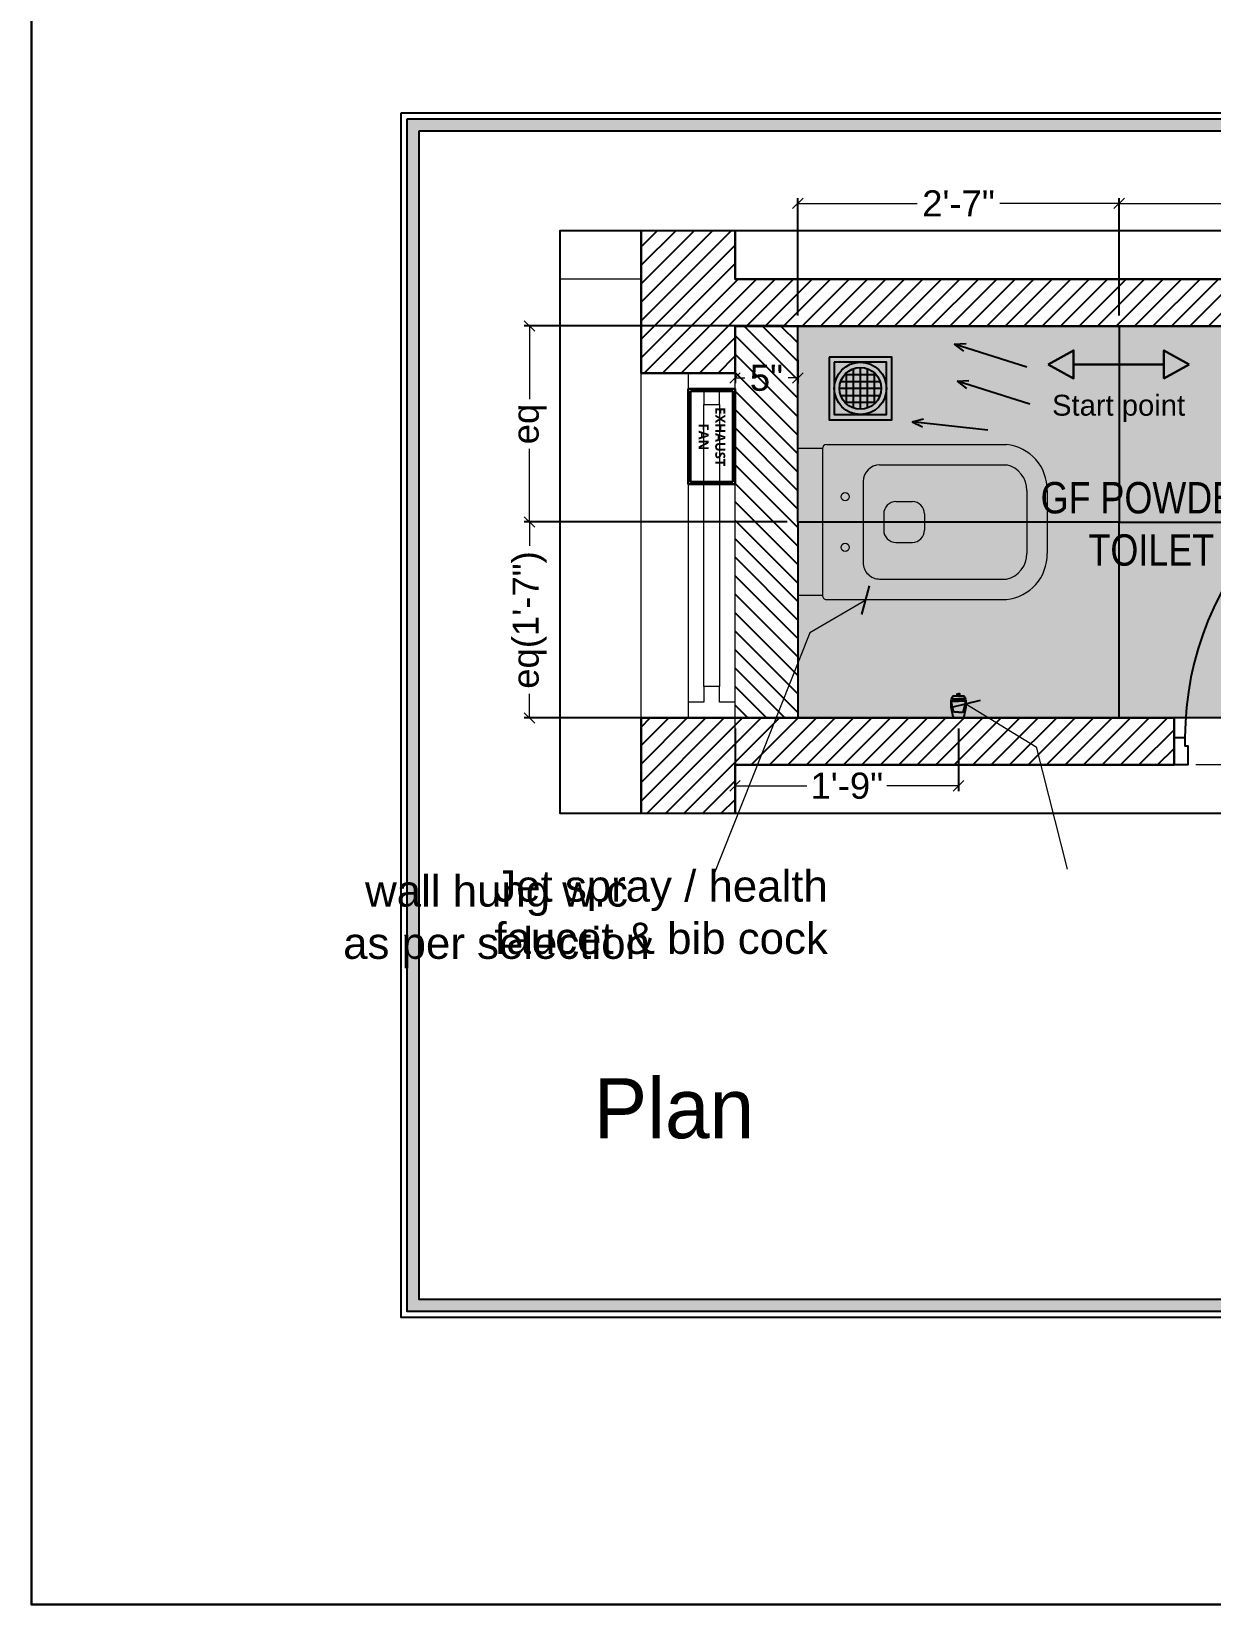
# Model space of a CAD drawing. Header units: millimetres. Extents: x 56222 to 3066687, y -650199 to -121287.
# Drawn here: x 148915.9 to 149028.7, y -182297.6 to -182147.1 of the extents above; entities that cross this region are included whole.
import ezdxf

# ---------------------------------------------------------------- set-up
doc = ezdxf.new("R2010")
doc.units = ezdxf.units.MM
doc.header["$MEASUREMENT"] = 0
doc.header["$PDMODE"] = 35
doc.linetypes.add('ACAD_ISO02W100', pattern=[15, 12, -3])
doc.layers.get('Defpoints').update_dxf_attribs({"color": 220})
for name, color, linetype in [('AR DOOR', 40, 'Continuous'), ('AR ELE-5', 134, 'Continuous'), ('SANIT', 232, 'Continuous'), ('WC-DET', 8, 'Continuous')]:
    doc.layers.add(name, color=color, linetype=linetype)
for name, color, linetype, lineweight in [('dim05', 1, 'Continuous', 13), ('Electrical', 84, 'Continuous', 30), ('ELEVATION', 250, 'Continuous', 9), ('FURNITURE', 32, 'Continuous', 9), ('GROUND FLOOR', 7, 'Continuous', 9), ('GROUND FLOOR  ( PLINE )', 251, 'Continuous', 30), ('GROUND FLOOR ( DW_RAIL )', 7, 'Continuous', 9), ('GROUND FLOOR ( STAIR )', 251, 'Continuous', 9), ('LABALLING', 1, 'Continuous', 25), ('NAME PLATE', 7, 'Continuous', 25), ('sec. mark', 5, 'Continuous', 25), ('SECOND FLOOR ( TEXT )', 7, 'Continuous', 9), ('wall', 7, 'Continuous', 30), ('XX~SLAB ( BEAM )~ ( DIM )', 7, 'Continuous', 9)]:
    doc.layers.add(name, color=color, linetype=linetype, lineweight=lineweight)
doc.layers.add('hatch', color=253, linetype='Continuous', lineweight=0, transparency=0.4)
doc.styles.add('Aerial', font='arial.ttf')
doc.styles.add('Arial', font='arial.ttf')
doc.styles.add("Cn_BT_0'-0", font='swissc.ttf')
doc.styles.add('DATE', font='swissc.ttf', dxfattribs={"height": 6.75})
doc.styles.get("Standard").update_dxf_attribs({"font": 'arial.ttf', "height": 6})
doc.dimstyles.new('ISO-25', dxfattribs={"dimtxt": 2.5, "dimasz": 1, "dimexe": 0.5, "dimexo": 1, "dimtad": 0, "dimdec": 1, "dimlunit": 4, "dimtxsty": 'Standard', "dimblk": 'OBLIQUE', "dimcen": 2.5, "dimclrd": 1, "dimclre": 1, "dimclrt": 5, "dimadec": 0, "dimazin": 0, "dimtfac": 1, "dimtdec": 1, "dimtmove": 0, "dimatfit": 3, "dimfxl": 1, "dimlwd": -1, "dimarcsym": 0})
doc.dimstyles.new('NEW ', dxfattribs={"dimtxt": 3, "dimasz": 2, "dimexe": 1, "dimexo": 1, "dimgap": 0.089996, "dimtad": 0, "dimtoh": 1, "dimzin": 3, "dimdsep": 46, "dimlunit": 4, "dimtxsty": 'Aerial', "dimblk": 'OBLIQUE', "dimcen": 0.089996, "dimdle": 1, "dimclrd": 252, "dimclre": 252, "dimclrt": 7, "dimadec": 0, "dimazin": 1, "dimtfac": 1, "dimtdec": 0, "dimtofl": 0, "dimtmove": 1, "dimatfit": 3, "dimldrblk": 'OBLIQUE', "dimfxl": 1, "dimtolj": 1, "dimtzin": 0, "dimlwd": 5, "dimlwe": 5, "dimarcsym": 0})

# ---------------------------------------------------------------- blocks, each defined once
blk = doc.blocks.new('*U18')
for points in [[(0, 0), (0, 1120), (-30, 1120), (-30, 0)], [(40, 0), (0, 0), (0, -30), (-10, -30), (-10, -100), (40, -100)], [(-1160, 0), (-1120, 0), (-1120, -30), (-1110, -30), (-1110, -100), (-1160, -100)]]:
    blk.add_lwpolyline(points, close=True)
at = {"layer": 'AR ELE-5', "linetype": 'ByBlock', "ltscale": 15}
blk.add_arc((1.6, -0.7), 1121.6, 92.37301, 179.96526, dxfattribs=at)
blk = doc.blocks.new('A$C3EC62B37')
at = {"layer": 'FURNITURE', "lineweight": 30, "ltscale": 0.25, "true_color": 0xffffff}
h = blk.add_hatch(color=7, dxfattribs=at)
h.dxf.hatch_style = 1
h.paths.add_polyline_path([(-12.22, 0), (-12.22, 2.35), (-26.26, 2.35), (-26.26, 0)])
h.paths.add_polyline_path([(-26.26, 2.35), (-12.22, 2.35, 0.414214), (-11.83, 2.74), (-11.83, 19.96, 0.388639), (-16.24, 23.87), (-22.38, 23.87, 0.379499), (-26.65, 19.96), (-26.65, 2.74, 0.414214)])
h.paths.add_polyline_path([(-15.35, 6.26), (-23.13, 6.26, -0.414214), (-24.7, 7.83), (-24.7, 19.96, -0.349567), (-22.37, 21.91), (-16.24, 21.91, -0.364948), (-13.78, 19.96), (-13.78, 7.83, -0.414214)], flags=16)
h.paths.add_polyline_path([(-18.46, 8.22), (-20.02, 8.22, -0.414214), (-21.2, 9.39), (-21.2, 10.96, -0.414214), (-20.02, 12.13), (-18.46, 12.13, -0.414214), (-17.28, 10.96), (-17.28, 9.39, -0.414214)], flags=0)
h.paths.add_polyline_path([(-22.06, 4.53, -1), (-21.27, 4.53, -1)], flags=16)
at = {"layer": 'FURNITURE', "color": 0, "linetype": 'ByBlock', "lineweight": -2}
for p, q in [((-22.24, 23.87), (-16.24, 23.87)), ((-22.24, 21.91), (-16.24, 21.91)), ((-26.65, 2.74), (-26.65, 19.96)), ((-24.7, 7.83), (-24.7, 19.96)), ((-13.78, 7.83), (-13.78, 19.96)), ((-11.83, 2.74), (-11.83, 19.96)), ((-20.02, 12.13), (-18.46, 12.13)), ((-21.2, 9.39), (-21.2, 10.96)), ((-17.28, 9.39), (-17.28, 10.96)), ((-20.02, 8.22), (-18.46, 8.22)), ((-23.13, 6.26), (-15.35, 6.26)), ((-26.26, 2.35), (-12.22, 2.35)), ((-26.26, 2.35), (-26.26, 0)), ((-12.22, 2.35), (-12.22, 0)), ((-26.26, 0), (-12.22, 0)), ((-26.26, 0), (-12.22, 0))]:
    blk.add_line(p, q, dxfattribs=at)
for centre in [(-21.66, 4.53), (-16.81, 4.53)]:
    blk.add_circle(centre, 0.391, dxfattribs=at)
for centre, radius, start, end in [((-22.31, 19.5), 4.37, 89.0873, 174.0395), ((-16.17, 19.5), 4.37, 5.9605, 90.9127), ((-22.31, 19.48), 2.44, 88.437, 168.6348), ((-16.17, 19.48), 2.44, 11.3652, 91.563), ((-20.02, 10.96), 1.17, 90, 180), ((-18.46, 10.96), 1.17, 0, 90), ((-20.02, 9.39), 1.17, 180, 270), ((-18.46, 9.39), 1.17, 270, 0), ((-23.13, 7.83), 1.57, 180, 270), ((-15.35, 7.83), 1.57, 270, 0), ((-26.26, 2.74), 0.391, 180, 270), ((-12.22, 2.74), 0.391, 270, 0)]:
    blk.add_arc(centre, radius, start, end, dxfattribs=at)
blk = doc.blocks.new('A$C1B9B2090')
at = {"layer": 'Electrical', "ltscale": 10}
blk.add_line((0, 4.97), (10.08, 4.97), dxfattribs=at)
at = {"layer": 'Electrical', "ltscale": 2}
for points in [[(0, 0), (10.08, 0), (10.08, 4.97), (0, 4.97)], [(0.25, 0.25), (9.83, 0.25), (9.83, 4.72), (0.25, 4.72)]]:
    blk.add_lwpolyline(points, close=True, dxfattribs=at)
at = {"layer": 'Electrical', "ltscale": 2, "insert": (1.5, 3.92), "char_height": 1.05, "width": 7.1646, "attachment_point": 1}
blk.add_mtext('\\pxqc;{\\fMalgun Gothic|b1|i0|c0|p34;\\W5.565;\\C0;\\W1;EXHAUST \\P\\W7.7995;\\W1;FAN}', dxfattribs=at)
blk = doc.blocks.new('A$C775F2B7C')
at = {"layer": 'WC-DET', "color": 7}
for points in [[(0.0199, 0.0758), (0.0069, 0.0758, 0.150223), (0, 0.0598), (0, 0.0369), (0.0069, 0.004, 0.333354), (0.0114, 0), (0.0248, 0), (0.0382, 0, 0.333354), (0.0427, 0.004), (0.0496, 0.0369), (0.0496, 0.0598, 0.150223), (0.0427, 0.0758), (0.0297, 0.0758)], [(0.025, 0.0202), (0.0118, 0.0202, -0.354974), (0.0072, 0.0233), (0, 0.0572)], [(0.0199, 0.0758), (0.0199, 0.0819, -0.414214), (0.0206, 0.0826), (0.0248, 0.0826)], [(0.0248, 0.0758), (0.0199, 0.0758, 0.150223)], [(0.0246, 0.0202), (0.0378, 0.0202, 0.354974), (0.0423, 0.0233), (0.0496, 0.0572)], [(0.0297, 0.0758), (0.0297, 0.0819, 0.414214), (0.0289, 0.0826), (0.0248, 0.0826)]]:
    blk.add_lwpolyline(points, format="xyb", dxfattribs=at)
at = {"layer": 'WC-DET'}
for points in [[(0, 0.0575), (0.0248, 0.0575)], [(0.0005, 0.0627), (0.0248, 0.0627)], [(0.0011, 0.0651), (0.0248, 0.0651)], [(0.0485, 0.0651), (0.0248, 0.0651)], [(0.0491, 0.0627), (0.0248, 0.0627)], [(0.0496, 0.0575), (0.0248, 0.0575)]]:
    blk.add_lwpolyline(points, dxfattribs=at)
at = {"layer": 'WC-DET', "color": 7}
blk.add_lwpolyline([(0.0297, 0.0758), (0.0248, 0.0758)], dxfattribs=at)
blk = doc.blocks.new('NAHNYsquare')
at = {"color": 253}
for p, q in [((1.67, -4.48), (1.67, -1.49)), ((2.33, -4.87), (2.33, -1.1)), ((3, -0.99), (3, -4.99)), ((3.67, -4.87), (3.67, -1.1)), ((4.33, -4.48), (4.33, -1.49)), ((5, -2.99), (1, -2.99)), ((4.89, -2.32), (1.11, -2.32)), ((4.49, -1.65), (1.51, -1.65)), ((4.89, -3.65), (1.11, -3.65)), ((4.49, -4.32), (1.51, -4.32))]:
    blk.add_line(p, q, dxfattribs=at)
for points in [[(0, -5.99), (6, -5.99), (6, 0.01), (0, 0.01)], [(0.5, -5.49), (5.5, -5.49), (5.5, -0.49), (0.5, -0.49)]]:
    blk.add_lwpolyline(points, close=True)
for radius in [2.5, 2]:
    blk.add_circle((3, -2.99), radius)
blk = doc.blocks.new('_Oblique')
at = {"layer": 'wall', "color": 0, "lineweight": -2}
blk.add_line((-0.5, -0.5), (0.5, 0.5), dxfattribs=at)
blk = doc.blocks.new('*D718')
at = {"layer": 'Defpoints', "color": 0, "lineweight": 25, "transparency": 16777216}
for p in [(148963.57, -182175.24), (148989.24, -182175.24), (148989.24, -182193.99)]:
    blk.add_point(p, dxfattribs=at)
at = {"layer": 'dim05', "color": 1, "linetype": 'Continuous', "lineweight": -2, "transparency": 16777216}
for p, q in [((148988.24, -182175.24), (148963.07, -182175.24)), ((148988.24, -182193.99), (148963.07, -182193.99))]:
    blk.add_line(p, q, dxfattribs=at)
at = {"layer": 'dim05', "color": 1, "linetype": 'Continuous', "transparency": 16777216}
for p, q in [((148963.57, -182175.24), (148963.57, -182182.24)), ((148963.57, -182193.99), (148963.57, -182187))]:
    blk.add_line(p, q, dxfattribs=at)
at = {"layer": 'dim05', "color": 1, "transparency": 16777216}
for p, rotation in [((148963.57, -182175.24), 90), ((148963.57, -182193.99), 270)]:
    blk.add_blockref('_Oblique', p, dxfattribs=dict(at, rotation=rotation))
at = {"layer": 'dim05', "color": 5, "lineweight": 25, "transparency": 16777216, "insert": (148963.57, -182184.62), "char_height": 2.5, "attachment_point": 5, "rotation": 90, "style": 'Arial'}
blk.add_mtext('eq', dxfattribs=at)
blk = doc.blocks.new('*D719')
at = {"layer": 'Defpoints', "color": 0, "lineweight": 25, "transparency": 16777216}
for p in [(148989.24, -182193.99), (148963.57, -182212.74), (148989.24, -182212.74)]:
    blk.add_point(p, dxfattribs=at)
at = {"layer": 'dim05', "color": 1, "linetype": 'Continuous', "lineweight": -2, "transparency": 16777216}
for p, q in [((148988.24, -182193.99), (148963.07, -182193.99)), ((148988.24, -182212.74), (148963.07, -182212.74))]:
    blk.add_line(p, q, dxfattribs=at)
at = {"layer": 'dim05', "color": 1, "linetype": 'Continuous', "transparency": 16777216}
for p, q in [((148963.57, -182193.99), (148963.57, -182196.29)), ((148963.57, -182212.74), (148963.57, -182210.45))]:
    blk.add_line(p, q, dxfattribs=at)
at = {"layer": 'dim05', "color": 1, "transparency": 16777216}
for p, rotation in [((148963.57, -182193.99), 90), ((148963.57, -182212.74), 270)]:
    blk.add_blockref('_Oblique', p, dxfattribs=dict(at, rotation=rotation))
at = {"layer": 'dim05', "color": 5, "lineweight": 25, "transparency": 16777216, "insert": (148963.57, -182203.37), "char_height": 2.5, "attachment_point": 5, "rotation": 90, "style": 'Arial'}
blk.add_mtext('eq(1\'-7")', dxfattribs=at)
blk = doc.blocks.new('*D720')
at = {"layer": 'Defpoints', "color": 0, "lineweight": 25, "transparency": 16777216}
for p in [(148983.24, -182177.49), (148989.24, -182177.49), (148989.24, -182180.21)]:
    blk.add_point(p, dxfattribs=at)
at = {"layer": 'dim05', "color": 1, "linetype": 'Continuous', "lineweight": -2, "transparency": 16777216}
for p, q in [((148983.24, -182178.49), (148983.24, -182180.71)), ((148989.24, -182178.49), (148989.24, -182180.71))]:
    blk.add_line(p, q, dxfattribs=at)
at = {"layer": 'dim05', "color": 1, "linetype": 'Continuous', "transparency": 16777216}
for p, q in [((148983.24, -182180.21), (148984.18, -182180.21)), ((148989.24, -182180.21), (148988.31, -182180.21))]:
    blk.add_line(p, q, dxfattribs=at)
at = {"layer": 'dim05', "color": 1, "transparency": 16777216, "rotation": 180}
blk.add_blockref('_Oblique', (148983.24, -182180.21), dxfattribs=at)
at = {"layer": 'dim05', "color": 1, "transparency": 16777216}
blk.add_blockref('_Oblique', (148989.24, -182180.21), dxfattribs=at)
at = {"layer": 'dim05', "color": 5, "lineweight": 25, "transparency": 16777216, "insert": (148986.24, -182180.21), "char_height": 2.5, "attachment_point": 5, "style": 'Arial'}
blk.add_mtext('5"', dxfattribs=at)
blk = doc.blocks.new('*D721')
at = {"layer": 'Defpoints', "color": 0, "lineweight": 25, "transparency": 16777216}
for p in [(148983.24, -182212.74), (149004.62, -182212.74), (149004.62, -182219.24)]:
    blk.add_point(p, dxfattribs=at)
at = {"layer": 'dim05', "color": 1, "linetype": 'Continuous', "lineweight": -2, "transparency": 16777216}
for p, q in [((148983.24, -182213.74), (148983.24, -182219.74)), ((149004.62, -182213.74), (149004.62, -182219.74))]:
    blk.add_line(p, q, dxfattribs=at)
at = {"layer": 'dim05', "color": 1, "linetype": 'Continuous', "transparency": 16777216}
for p, q in [((148983.24, -182219.24), (148990.1, -182219.24)), ((149004.62, -182219.24), (148997.76, -182219.24))]:
    blk.add_line(p, q, dxfattribs=at)
at = {"layer": 'dim05', "color": 1, "transparency": 16777216, "rotation": 180}
blk.add_blockref('_Oblique', (148983.24, -182219.24), dxfattribs=at)
at = {"layer": 'dim05', "color": 1, "transparency": 16777216}
blk.add_blockref('_Oblique', (149004.62, -182219.24), dxfattribs=at)
at = {"layer": 'dim05', "color": 5, "lineweight": 25, "transparency": 16777216, "insert": (148993.93, -182219.24), "char_height": 2.5, "attachment_point": 5, "style": 'Arial'}
blk.add_mtext('1\'-9"', dxfattribs=at)
blk = doc.blocks.new('*D722')
at = {"layer": 'Defpoints', "color": 0, "lineweight": 25, "transparency": 16777216}
for p in [(149019.99, -182163.51), (148989.24, -182175.24), (149019.99, -182175.24)]:
    blk.add_point(p, dxfattribs=at)
at = {"layer": 'dim05', "color": 1, "linetype": 'Continuous', "lineweight": -2, "transparency": 16777216}
for p, q in [((148989.24, -182174.24), (148989.24, -182163.01)), ((149019.99, -182174.24), (149019.99, -182163.01))]:
    blk.add_line(p, q, dxfattribs=at)
at = {"layer": 'dim05', "color": 1, "linetype": 'Continuous', "transparency": 16777216}
for p, q in [((148989.24, -182163.51), (149000.65, -182163.51)), ((149019.99, -182163.51), (149008.59, -182163.51))]:
    blk.add_line(p, q, dxfattribs=at)
at = {"layer": 'dim05', "color": 1, "transparency": 16777216, "rotation": 180}
blk.add_blockref('_Oblique', (148989.24, -182163.51), dxfattribs=at)
at = {"layer": 'dim05', "color": 1, "transparency": 16777216}
blk.add_blockref('_Oblique', (149019.99, -182163.51), dxfattribs=at)
at = {"layer": 'dim05', "color": 5, "lineweight": 25, "transparency": 16777216, "insert": (149004.62, -182163.51), "char_height": 2.5, "attachment_point": 5, "style": 'Arial'}
blk.add_mtext('2\'-7"', dxfattribs=at)
blk = doc.blocks.new('*D723')
at = {"layer": 'Defpoints', "color": 0, "lineweight": 25, "transparency": 16777216}
for p in [(149056.74, -182163.51), (149019.99, -182170.74), (149056.74, -182175.24)]:
    blk.add_point(p, dxfattribs=at)
at = {"layer": 'dim05', "color": 1, "linetype": 'Continuous', "lineweight": -2, "transparency": 16777216}
for p, q in [((149019.99, -182169.74), (149019.99, -182163.01)), ((149056.74, -182174.24), (149056.74, -182163.01))]:
    blk.add_line(p, q, dxfattribs=at)
at = {"layer": 'dim05', "color": 1, "linetype": 'Continuous', "transparency": 16777216}
for p, q in [((149019.99, -182163.51), (149034.42, -182163.51)), ((149056.74, -182163.51), (149042.32, -182163.51))]:
    blk.add_line(p, q, dxfattribs=at)
at = {"layer": 'dim05', "color": 1, "transparency": 16777216, "rotation": 180}
blk.add_blockref('_Oblique', (149019.99, -182163.51), dxfattribs=at)
at = {"layer": 'dim05', "color": 1, "transparency": 16777216}
blk.add_blockref('_Oblique', (149056.74, -182163.51), dxfattribs=at)
at = {"layer": 'dim05', "color": 5, "lineweight": 25, "transparency": 16777216, "insert": (149038.37, -182163.51), "char_height": 2.5, "attachment_point": 5, "style": 'Arial'}
blk.add_mtext('3\'-1"', dxfattribs=at)

msp = doc.modelspace()

# ---------------------------------------------------------------- hatches: boundary and pattern name
at = {"layer": 'hatch', "linetype": 'Continuous', "lineweight": 25}
h = msp.add_hatch(dxfattribs=at)
h.set_pattern_fill('ANSI31', color=256, scale=10)
h.set_pattern_definition([(45, (-568.8668, -381.7505), (-0.8838834765, 0.8838834765), [])])
h.paths.add_polyline_path([(149079.244, -182170.745), (148983.244, -182170.745), (148983.244, -182166.088), (148974.244, -182166.088), (148974.244, -182175.245), (148974.244, -182179.745), (148983.244, -182179.745), (148983.244, -182175.245), (149056.744, -182175.245), (149056.744, -182193.995), (149056.744, -182212.745), (149056.744, -182217.245), (149061.244, -182217.245), (149061.244, -182175.245), (149079.244, -182175.245)])
h.paths.add_polyline_path([(149025.244, -182214.62), (149025.244, -182212.745), (149019.994, -182212.745), (148989.244, -182212.745), (148983.244, -182212.745), (148983.244, -182217.245), (149025.244, -182217.245)], flags=17)
h.paths.add_polyline_path([(148983.244, -182217.245), (148983.244, -182212.745), (148978.744, -182212.745), (148974.244, -182212.745), (148974.244, -182221.899), (148983.244, -182221.899)])
h.paths.add_polyline_path([(149079.244, -182212.745), (149070.244, -182212.745), (149070.244, -182217.245), (149079.244, -182217.245)], flags=17)
h.paths.add_polyline_path([(149070.244, -182212.745), (149061.244, -182212.745), (149061.244, -182217.245), (149070.244, -182217.245)], flags=17)
h = msp.add_hatch(dxfattribs=at)
h.set_pattern_fill('ANSI31', color=256, scale=10, angle=90)
h.set_pattern_definition([(135, (-568.8668, -381.7505), (-0.8838834765, -0.8838834765), [])])
h.paths.add_polyline_path([(148989.244, -182186.973), (148989.244, -182175.245), (148983.244, -182175.245), (148983.244, -182179.745), (148983.244, -182181.245), (148983.244, -182212.745), (148989.244, -182212.745), (148989.244, -182193.995)])
at = {"layer": 'hatch', "linetype": 'Continuous', "lineweight": 25, "true_color": 0xdeceba, "transparency": 33554633}
h = msp.add_hatch(color=254, dxfattribs=at)
h.dxf.hatch_style = 1
h.paths.add_polyline_path([(149056.744, -182175.245), (149019.994, -182175.245), (149019.994, -182193.995), (149056.744, -182193.995)])
h.paths.add_polyline_path([(149056.744, -182193.995), (149019.994, -182193.995), (149019.994, -182212.745), (149056.744, -182212.745)])
h.paths.add_polyline_path([(149019.994, -182175.245), (148989.244, -182175.245), (148989.244, -182193.995), (149019.994, -182193.995)])
h.paths.add_polyline_path([(149019.994, -182193.995), (148989.244, -182193.995), (148989.244, -182212.745), (149019.994, -182212.745)])
at = {"layer": 'NAME PLATE', "true_color": 0xd39e00}
h = msp.add_hatch(color=42, dxfattribs=at)
h.paths.add_polyline_path([(148951.87, -182155.415), (148951.87, -182269.533), (149113.998, -182269.533), (149113.998, -182155.415)])
h.paths.add_polyline_path([(148953.008, -182268.395), (149112.86, -182268.395), (149112.86, -182156.553), (148953.008, -182156.553)], flags=16)

# ---------------------------------------------------------------- linework, layer by layer
at = {"color": 251, "true_color": 0x636466}
for p, q in [((149004.218, -182176.976), (149005.338, -182176.929)), ((149011.15, -182179.19), (149004.218, -182176.976)), ((149004.218, -182176.976), (149005.103, -182177.663)), ((149004.501, -182180.518), (149005.621, -182180.471)), ((149011.433, -182182.732), (149004.501, -182180.518)), ((149004.501, -182180.518), (149005.386, -182181.205)), ((149000.179, -182184.403), (149001.268, -182184.136)), ((149007.412, -182185.206), (149000.179, -182184.403)), ((149000.179, -182184.403), (149001.183, -182184.902))]:
    msp.add_line(p, q, dxfattribs=at)
at = {"color": 5, "lineweight": 30}
for p, q in [((149020.044, -182178.913), (149015.636, -182178.913)), ((149024.273, -182178.913), (149020.044, -182178.913))]:
    msp.add_line(p, q, dxfattribs=at)
for points in [[(149015.636, -182178.913), (149015.636, -182177.569), (149013.209, -182178.913)], [(149015.636, -182178.913), (149015.636, -182180.257), (149013.209, -182178.913)], [(149024.273, -182178.913), (149024.273, -182177.569), (149026.7, -182178.913)], [(149024.273, -182178.913), (149024.273, -182180.257), (149026.7, -182178.913)]]:
    msp.add_lwpolyline(points, dxfattribs=at)
at = {"layer": 'ELEVATION', "lineweight": 25, "transparency": 33554600}
msp.add_lwpolyline([(149083.282, -182166.088), (149083.282, -182221.899), (148966.486, -182221.899), (148966.486, -182166.088)], close=True, dxfattribs=at)
at = {"layer": 'GROUND FLOOR'}
for p, q in [((148974.244, -182221.899), (148974.244, -182166.088)), ((148983.244, -182170.745), (148983.244, -182166.088)), ((148974.244, -182175.245), (148966.486, -182175.245)), ((148983.244, -182221.899), (148983.244, -182179.745)), ((148974.244, -182212.745), (149056.744, -182212.745)), ((148983.244, -182217.245), (149025.244, -182217.245))]:
    msp.add_line(p, q, dxfattribs=at)
at = {"layer": 'GROUND FLOOR', "color": 1, "linetype": 'ACAD_ISO02W100', "ltscale": 0.7}
msp.add_lwpolyline([(148974.244, -182170.745), (148966.486, -182170.745)], dxfattribs=at)
at = {"layer": 'GROUND FLOOR  ( PLINE )', "lineweight": 0}
msp.add_line((148989.244, -182212.745), (148989.244, -182175.245), dxfattribs=at)
at = {"layer": 'GROUND FLOOR  ( PLINE )'}
for points in [[(148974.244, -182166.088), (148974.244, -182175.245)], [(148983.244, -182175.245), (149056.744, -182175.245), (149056.744, -182217.245), (149079.244, -182217.245), (149079.244, -182212.745), (149061.244, -182212.745), (149061.244, -182175.245), (149079.244, -182175.245), (149079.244, -182170.745), (148983.244, -182170.745), (148983.244, -182166.088)], [(148974.244, -182175.245), (148974.244, -182175.245), (148974.244, -182179.745), (148983.244, -182179.745), (148983.244, -182175.245)], [(148983.244, -182221.899), (148983.244, -182217.245), (149025.244, -182217.245), (149025.244, -182212.745), (148974.244, -182212.745), (148974.244, -182221.899)]]:
    msp.add_lwpolyline(points, dxfattribs=at)
at = {"layer": 'GROUND FLOOR ( DW_RAIL )'}
msp.add_lwpolyline([(148983.244, -182212.745), (148983.244, -182211.245), (148981.744, -182211.245), (148981.744, -182209.745), (148980.244, -182209.745), (148980.244, -182182.745), (148981.744, -182182.745), (148981.744, -182181.245), (148983.244, -182181.245), (148983.244, -182179.745), (148978.744, -182179.745), (148978.744, -182181.245), (148980.244, -182181.245), (148980.244, -182182.745), (148981.744, -182182.745), (148981.744, -182209.745), (148980.244, -182209.745), (148980.244, -182211.245), (148978.744, -182211.245), (148978.744, -182212.745), (148983.244, -182212.745), (148983.244, -182179.745), (148978.744, -182179.745), (148978.744, -182212.745)], close=True, dxfattribs=at)
at = {"layer": 'GROUND FLOOR ( STAIR )', "color": 5, "linetype": 'ACAD_ISO02W100', "ltscale": 0.7}
msp.add_line((149056.744, -182217.245), (149025.244, -182217.245), dxfattribs=at)
at = {"layer": 'NAME PLATE', "color": 42, "true_color": 0xd39e00}
for points in [[(148951.301, -182154.846), (149114.567, -182154.846), (149114.567, -182270.102), (148951.301, -182270.102)], [(148951.87, -182155.415), (149113.998, -182155.415), (149113.998, -182269.533), (148951.87, -182269.533)], [(148953.008, -182156.553), (149112.86, -182156.553), (149112.86, -182268.395), (148953.008, -182268.395)]]:
    msp.add_lwpolyline(points, close=True, dxfattribs=at)
at = {"layer": 'XX~SLAB ( BEAM )~ ( DIM )', "color": 85, "lineweight": 30, "true_color": 0x58ba48}
msp.add_lwpolyline([(148915.907, -181916.493), (149578.884, -181916.493), (149578.884, -182297.575), (148915.907, -182297.575)], close=True, dxfattribs=at)
at = {"layer": 'XX~SLAB ( BEAM )~ ( DIM )', "color": 27, "lineweight": 25, "true_color": 0x7d5120}
for points in [[(148989.244, -182193.995), (148989.244, -182175.245), (149019.994, -182175.245), (149019.994, -182193.995)], [(149056.744, -182193.995), (149056.744, -182175.245), (149019.994, -182175.245), (149019.994, -182193.995)], [(148989.244, -182193.995), (148989.244, -182212.745), (149019.994, -182212.745), (149019.994, -182193.995)], [(149056.744, -182193.995), (149056.744, -182212.745), (149019.994, -182212.745), (149019.994, -182193.995)]]:
    msp.add_lwpolyline(points, close=True, dxfattribs=at)

# ---------------------------------------------------------------- block references
at = {"xscale": 0.9052782660299882, "yscale": 0.9052782660299882, "zscale": 0.9052782660299882, "rotation": 270}
msp.add_blockref('A$C1B9B2090', (148978.744, -182181.245), dxfattribs=at)
at = {"layer": 'AR DOOR', "linetype": 'ByBlock', "lineweight": -2, "extrusion": (0, 0, -1), "xscale": -0.02624999999989069, "yscale": 0.02624999999989069, "zscale": -0.02624999999989069}
msp.add_blockref('*U18', (-149055.694, -182214.62), dxfattribs=at)
at = {"layer": 'FURNITURE', "rotation": 270}
msp.add_blockref('A$C3EC62B37', (148989.244, -182213.234), dxfattribs=at)
at = {"layer": 'SANIT', "linetype": 'ByBlock', "rotation": 270}
msp.add_blockref('NAHNYsquare', (148998.223, -182178.208), dxfattribs=at)
at = {"layer": 'WC-DET', "xscale": -27.91359444021024, "yscale": 27.91359444021024, "zscale": 27.91359444021024}
msp.add_blockref('A$C775F2B7C', (149005.311, -182212.745), dxfattribs=at)

# ---------------------------------------------------------------- texts
at = {"layer": 'Electrical', "color": 1, "transparency": 33554687, "insert": (148989.832, -182181.821), "char_height": 2, "attachment_point": 1}
msp.add_mtext_dynamic_manual_height_columns('\\pxqc;Start point', width=60.21435, gutter_width=1, heights=[0], dxfattribs=at)
at = {"layer": 'LABALLING', "lineweight": 5, "ltscale": 4, "char_height": 3, "attachment_point": 3}
for s, insert in [('\\pxql;Jet spray / health \\Pfaucet & bib cock', (148993.277, -182227.319)), ('\\pxqc;wall hung w.c \\Pas per selection', (148975.088, -182227.792))]:
    msp.add_mtext(s, dxfattribs=dict(at, insert=insert))
at = {"layer": 'sec. mark', "lineweight": 20, "insert": (148947.279, -182247.219), "char_height": 5.74001, "attachment_point": 1, "style": 'DATE'}
msp.add_mtext_dynamic_manual_height_columns('\\pxqc;{\\fCentury Gothic|b0|i0|c0|p34;\\C5;Plan}', width=60.21435, gutter_width=1, heights=[0], dxfattribs=at)
at = {"layer": 'SECOND FLOOR ( TEXT )', "insert": (149023.073, -182194.193), "char_height": 3, "attachment_point": 5, "style": "Cn_BT_0'-0"}
msp.add_mtext('GF POWDER\\PTOILET', dxfattribs=at)

# ---------------------------------------------------------------- dimensions: what is measured, and where the dimension line sits
at = {"layer": 'dim05', "color": 27, "lineweight": 25, "true_color": 0x7d5120}
for base, p1, p2, picture, middle in [((149019.994, -182163.514), (148989.244, -182175.245), (149019.994, -182175.245), '*D722', (149004.619, -182163.514)), ((149056.744, -182163.514), (149019.994, -182170.745), (149056.744, -182175.245), '*D723', (149038.369, -182163.514)), ((149004.619, -182219.245), (148983.244, -182212.745), (149004.619, -182212.745), '*D721', (148993.931, -182219.245))]:
    dim = msp.add_linear_dim(base=base, p1=p1, p2=p2, dimstyle='ISO-25', override={"dimdec": 0, "dimtxsty": 'Arial', "dimtmove": 1}, dxfattribs=at)
    dim.commit()
    dim.dimension.update_dxf_attribs({"geometry": picture, "text_midpoint": middle})
for base, p2, angle, text, picture, middle in [((148963.565, -182175.245), (148989.244, -182175.245), 90, 'eq', '*D718', (148963.565, -182184.62)), ((148963.565, -182212.745), (148989.244, -182212.745), 270, 'eq(<>)', '*D719', (148963.565, -182203.37))]:
    dim = msp.add_linear_dim(base=base, p1=(148989.244, -182193.995), p2=p2, angle=angle, text=text, dimstyle='ISO-25', override={"dimdec": 0, "dimtxsty": 'Arial', "dimtmove": 1}, dxfattribs=at)
    dim.commit()
    dim.dimension.update_dxf_attribs({"geometry": picture, "text_midpoint": middle})
dim = msp.add_linear_dim(base=(148989.244, -182180.207), p1=(148983.244, -182177.495), p2=(148989.244, -182177.495), text='5"', dimstyle='ISO-25', override={"dimdec": 0, "dimtxsty": 'Arial', "dimtmove": 1}, dxfattribs=at)
dim.commit()
dim.dimension.update_dxf_attribs({"geometry": '*D720', "text_midpoint": (148986.244, -182180.207)})

# ---------------------------------------------------------------- leaders
at = {"layer": 'LABALLING', "lineweight": 5, "ltscale": 2}
for points in [[(148995.743, -182201.472), (148990.394, -182204.603), (148981.152, -182227.896)], [(149005.311, -182211.395), (149012.054, -182215.493), (149015.01, -182227.227)]]:
    msp.add_leader(points, dimstyle='NEW ', override={"dimexe": 7, "dimexo": 7, "dimclrd": 1, "dimfxl": 200, "dimfxlon": 1, "dimarcsym": 2}, dxfattribs=at)

doc.saveas('drawing.dxf')
